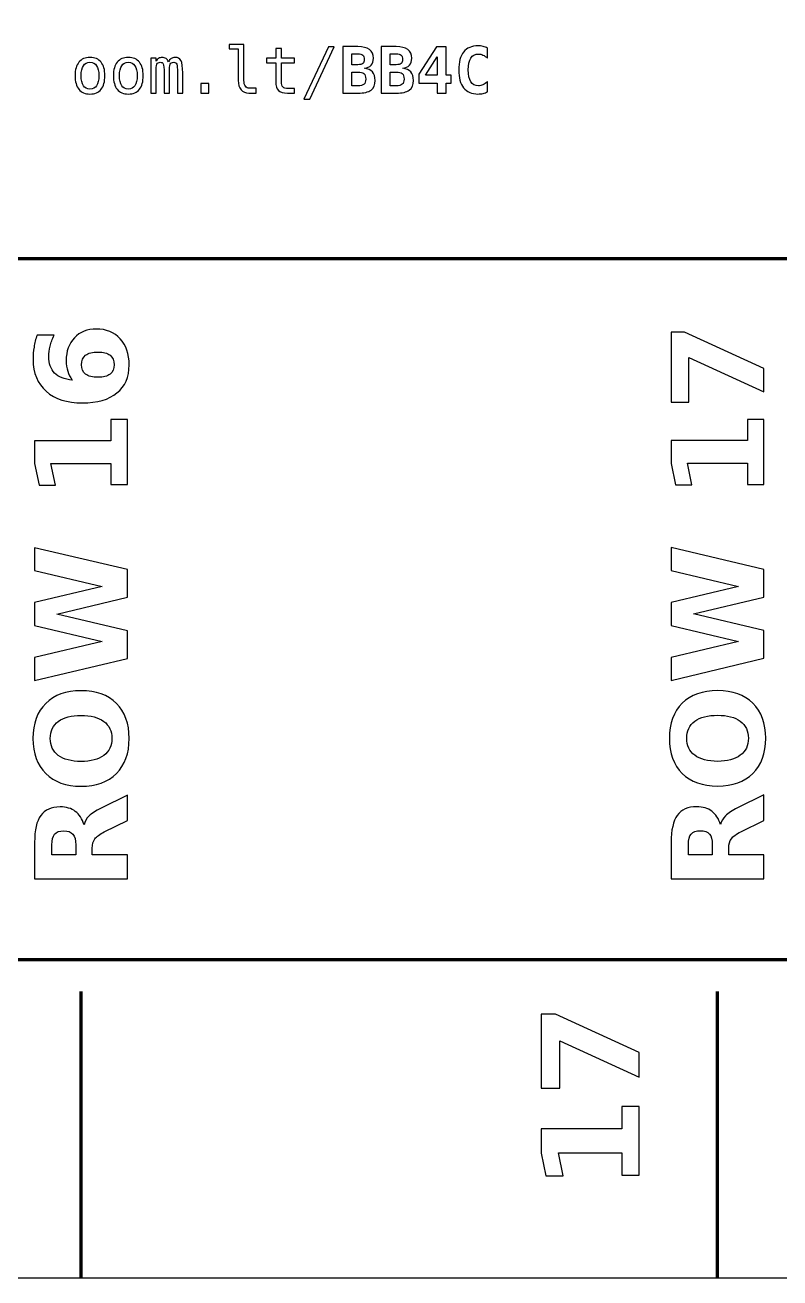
# Model space of a CAD drawing. Header units: centimetres. Extents: x -27.5 to 5.5, y -16.9 to -12.8.
# Drawn here: x -10.895 to -9.709, y -16.85 to -14.883 of the extents above; entities that cross this region are included whole.
import ezdxf

# ---------------------------------------------------------------- set-up
doc = ezdxf.new("R2010")
doc.units = ezdxf.units.CM
doc.header["$MEASUREMENT"] = 0
doc.layers.add('Layer 1', color=7, linetype='Continuous')

msp = doc.modelspace()

# ---------------------------------------------------------------- linework, layer by layer
at = {"layer": 'Layer 1', "color": 7}
msp.add_open_spline([(-27.5, -12.85), (-27.5, -12.85), (5.5, -12.85), (5.5, -12.85), (5.5, -12.85), (5.5, -12.85), (5.5, -16.85), (5.5, -16.85), (5.5, -16.85), (5.5, -16.85), (-27.5, -16.85), (-27.5, -16.85), (-27.5, -16.85), (-27.5, -16.85), (-27.5, -12.85), (-27.5, -12.85)], degree=3, knots=[0, 0, 0, 0, 0.25, 0.25, 0.25, 0.25, 0.5, 0.5, 0.5, 0.5, 0.75, 0.75, 0.75, 0.75, 1, 1, 1, 1], dxfattribs=at)
at = {"layer": 'Layer 1', "color": 250}
for points, knots in [([(-10.5509, -14.96975), (-10.5509, -14.97379), (-10.55017, -14.97682), (-10.54868, -14.97887), (-10.54868, -14.97887), (-10.5472, -14.98092), (-10.54502, -14.98195), (-10.54212, -14.98195), (-10.54212, -14.98195), (-10.54212, -14.98195), (-10.53162, -14.98195), (-10.53162, -14.98195), (-10.53162, -14.98195), (-10.53162, -14.98195), (-10.53162, -14.98957), (-10.53162, -14.98957), (-10.53162, -14.98957), (-10.53162, -14.98957), (-10.54298, -14.98957), (-10.54298, -14.98957), (-10.54298, -14.98957), (-10.54837, -14.98957), (-10.55252, -14.98784), (-10.55547, -14.98439), (-10.55547, -14.98439), (-10.55842, -14.98094), (-10.55988, -14.97605), (-10.55988, -14.96975), (-10.55988, -14.96975), (-10.55988, -14.96975), (-10.55988, -14.92009), (-10.55988, -14.92009), (-10.55988, -14.92009), (-10.55988, -14.92009), (-10.57428, -14.92009), (-10.57428, -14.92009), (-10.57428, -14.92009), (-10.57428, -14.92009), (-10.57428, -14.91305), (-10.57428, -14.91305), (-10.57428, -14.91305), (-10.57428, -14.91305), (-10.5509, -14.91305), (-10.5509, -14.91305), (-10.5509, -14.91305), (-10.5509, -14.91305), (-10.5509, -14.96975), (-10.5509, -14.96975)], [0, 0, 0, 0, 0.0833333, 0.0833333, 0.0833333, 0.0833333, 0.1666667, 0.1666667, 0.1666667, 0.1666667, 0.25, 0.25, 0.25, 0.25, 0.3333333, 0.3333333, 0.3333333, 0.3333333, 0.4166667, 0.4166667, 0.4166667, 0.4166667, 0.5, 0.5, 0.5, 0.5, 0.5833333, 0.5833333, 0.5833333, 0.5833333, 0.6666667, 0.6666667, 0.6666667, 0.6666667, 0.75, 0.75, 0.75, 0.75, 0.8333333, 0.8333333, 0.8333333, 0.8333333, 0.9166667, 0.9166667, 0.9166667, 0.9166667, 1, 1, 1, 1]), ([(-10.49192, -14.91935), (-10.49192, -14.91935), (-10.49192, -14.93489), (-10.49192, -14.93489), (-10.49192, -14.93489), (-10.49192, -14.93489), (-10.4715, -14.93489), (-10.4715, -14.93489), (-10.4715, -14.93489), (-10.4715, -14.93489), (-10.4715, -14.94187), (-10.4715, -14.94187), (-10.4715, -14.94187), (-10.4715, -14.94187), (-10.49192, -14.94187), (-10.49192, -14.94187), (-10.49192, -14.94187), (-10.49192, -14.94187), (-10.49192, -14.97155), (-10.49192, -14.97155), (-10.49192, -14.97155), (-10.49192, -14.97559), (-10.49115, -14.9784), (-10.48962, -14.97999), (-10.48962, -14.97999), (-10.48808, -14.98159), (-10.48542, -14.98239), (-10.48162, -14.98239), (-10.48162, -14.98239), (-10.48162, -14.98239), (-10.4715, -14.98239), (-10.4715, -14.98239), (-10.4715, -14.98239), (-10.4715, -14.98239), (-10.4715, -14.98957), (-10.4715, -14.98957), (-10.4715, -14.98957), (-10.4715, -14.98957), (-10.48248, -14.98957), (-10.48248, -14.98957), (-10.48248, -14.98957), (-10.48923, -14.98957), (-10.49398, -14.98822), (-10.49675, -14.98552), (-10.49675, -14.98552), (-10.49952, -14.98282), (-10.5009, -14.97815), (-10.5009, -14.97155), (-10.5009, -14.97155), (-10.5009, -14.97155), (-10.5009, -14.94187), (-10.5009, -14.94187), (-10.5009, -14.94187), (-10.5009, -14.94187), (-10.5155, -14.94187), (-10.5155, -14.94187), (-10.5155, -14.94187), (-10.5155, -14.94187), (-10.5155, -14.93489), (-10.5155, -14.93489), (-10.5155, -14.93489), (-10.5155, -14.93489), (-10.5009, -14.93489), (-10.5009, -14.93489), (-10.5009, -14.93489), (-10.5009, -14.93489), (-10.5009, -14.91935), (-10.5009, -14.91935), (-10.5009, -14.91935), (-10.5009, -14.91935), (-10.49192, -14.91935), (-10.49192, -14.91935)], [0, 0, 0, 0, 0.0555556, 0.0555556, 0.0555556, 0.0555556, 0.1111111, 0.1111111, 0.1111111, 0.1111111, 0.1666667, 0.1666667, 0.1666667, 0.1666667, 0.2222222, 0.2222222, 0.2222222, 0.2222222, 0.2777778, 0.2777778, 0.2777778, 0.2777778, 0.3333333, 0.3333333, 0.3333333, 0.3333333, 0.3888889, 0.3888889, 0.3888889, 0.3888889, 0.4444444, 0.4444444, 0.4444444, 0.4444444, 0.5, 0.5, 0.5, 0.5, 0.5555556, 0.5555556, 0.5555556, 0.5555556, 0.6111111, 0.6111111, 0.6111111, 0.6111111, 0.6666667, 0.6666667, 0.6666667, 0.6666667, 0.7222222, 0.7222222, 0.7222222, 0.7222222, 0.7777778, 0.7777778, 0.7777778, 0.7777778, 0.8333333, 0.8333333, 0.8333333, 0.8333333, 0.8888889, 0.8888889, 0.8888889, 0.8888889, 0.9444444, 0.9444444, 0.9444444, 0.9444444, 1, 1, 1, 1]), ([(-10.41828, -14.91667), (-10.41828, -14.91667), (-10.409, -14.91667), (-10.409, -14.91667), (-10.409, -14.91667), (-10.409, -14.91667), (-10.44738, -14.99885), (-10.44738, -14.99885), (-10.44738, -14.99885), (-10.44738, -14.99885), (-10.45672, -14.99885), (-10.45672, -14.99885), (-10.45672, -14.99885), (-10.45672, -14.99885), (-10.41828, -14.91667), (-10.41828, -14.91667)], [0, 0, 0, 0, 0.25, 0.25, 0.25, 0.25, 0.5, 0.5, 0.5, 0.5, 0.75, 0.75, 0.75, 0.75, 1, 1, 1, 1]), ([(-10.3954, -14.91657), (-10.3954, -14.91657), (-10.37192, -14.91657), (-10.37192, -14.91657), (-10.37192, -14.91657), (-10.3638, -14.91657), (-10.35772, -14.9181), (-10.35363, -14.92119), (-10.35363, -14.92119), (-10.34955, -14.92425), (-10.3475, -14.92885), (-10.3475, -14.93497), (-10.3475, -14.93497), (-10.3475, -14.93967), (-10.3487, -14.94332), (-10.35112, -14.94595), (-10.35112, -14.94595), (-10.35352, -14.9486), (-10.35705, -14.95012), (-10.3617, -14.95055), (-10.3617, -14.95055), (-10.35613, -14.9511), (-10.35195, -14.95297), (-10.34913, -14.95617), (-10.34913, -14.95617), (-10.34632, -14.95935), (-10.34492, -14.96382), (-10.34492, -14.96955), (-10.34492, -14.96955), (-10.34492, -14.97659), (-10.34703, -14.98167), (-10.35127, -14.98484), (-10.35127, -14.98484), (-10.3555, -14.98799), (-10.36238, -14.98957), (-10.37192, -14.98957), (-10.37192, -14.98957), (-10.37192, -14.98957), (-10.3954, -14.98957), (-10.3954, -14.98957), (-10.3954, -14.98957), (-10.3954, -14.98957), (-10.3954, -14.91657), (-10.3954, -14.91657)], [0, 0, 0, 0, 0.0909091, 0.0909091, 0.0909091, 0.0909091, 0.1818182, 0.1818182, 0.1818182, 0.1818182, 0.2727273, 0.2727273, 0.2727273, 0.2727273, 0.3636364, 0.3636364, 0.3636364, 0.3636364, 0.4545455, 0.4545455, 0.4545455, 0.4545455, 0.5454545, 0.5454545, 0.5454545, 0.5454545, 0.6363636, 0.6363636, 0.6363636, 0.6363636, 0.7272727, 0.7272727, 0.7272727, 0.7272727, 0.8181818, 0.8181818, 0.8181818, 0.8181818, 0.9090909, 0.9090909, 0.9090909, 0.9090909, 1, 1, 1, 1]), ([(-10.38148, -14.92804), (-10.38148, -14.92804), (-10.38148, -14.94499), (-10.38148, -14.94499), (-10.38148, -14.94499), (-10.38148, -14.94499), (-10.37192, -14.94499), (-10.37192, -14.94499), (-10.37192, -14.94499), (-10.36827, -14.94499), (-10.36567, -14.94434), (-10.36412, -14.94304), (-10.36412, -14.94304), (-10.36257, -14.94174), (-10.3618, -14.93959), (-10.3618, -14.93659), (-10.3618, -14.93659), (-10.3618, -14.93359), (-10.36258, -14.93142), (-10.36417, -14.93007), (-10.36417, -14.93007), (-10.36575, -14.92872), (-10.36833, -14.92804), (-10.37192, -14.92804), (-10.37192, -14.92804), (-10.37192, -14.92804), (-10.38148, -14.92804), (-10.38148, -14.92804)], [0, 0, 0, 0, 0.1428571, 0.1428571, 0.1428571, 0.1428571, 0.2857143, 0.2857143, 0.2857143, 0.2857143, 0.4285714, 0.4285714, 0.4285714, 0.4285714, 0.5714286, 0.5714286, 0.5714286, 0.5714286, 0.7142857, 0.7142857, 0.7142857, 0.7142857, 0.8571429, 0.8571429, 0.8571429, 0.8571429, 1, 1, 1, 1]), ([(-10.3352, -14.91657), (-10.3352, -14.91657), (-10.31172, -14.91657), (-10.31172, -14.91657), (-10.31172, -14.91657), (-10.3036, -14.91657), (-10.29752, -14.9181), (-10.29343, -14.92119), (-10.29343, -14.92119), (-10.28935, -14.92425), (-10.2873, -14.92885), (-10.2873, -14.93497), (-10.2873, -14.93497), (-10.2873, -14.93967), (-10.2885, -14.94332), (-10.29092, -14.94595), (-10.29092, -14.94595), (-10.29332, -14.9486), (-10.29685, -14.95012), (-10.3015, -14.95055), (-10.3015, -14.95055), (-10.29593, -14.9511), (-10.29175, -14.95297), (-10.28893, -14.95617), (-10.28893, -14.95617), (-10.28612, -14.95935), (-10.28472, -14.96382), (-10.28472, -14.96955), (-10.28472, -14.96955), (-10.28472, -14.97659), (-10.28683, -14.98167), (-10.29107, -14.98484), (-10.29107, -14.98484), (-10.2953, -14.98799), (-10.30218, -14.98957), (-10.31172, -14.98957), (-10.31172, -14.98957), (-10.31172, -14.98957), (-10.3352, -14.98957), (-10.3352, -14.98957), (-10.3352, -14.98957), (-10.3352, -14.98957), (-10.3352, -14.91657), (-10.3352, -14.91657)], [0, 0, 0, 0, 0.0909091, 0.0909091, 0.0909091, 0.0909091, 0.1818182, 0.1818182, 0.1818182, 0.1818182, 0.2727273, 0.2727273, 0.2727273, 0.2727273, 0.3636364, 0.3636364, 0.3636364, 0.3636364, 0.4545455, 0.4545455, 0.4545455, 0.4545455, 0.5454545, 0.5454545, 0.5454545, 0.5454545, 0.6363636, 0.6363636, 0.6363636, 0.6363636, 0.7272727, 0.7272727, 0.7272727, 0.7272727, 0.8181818, 0.8181818, 0.8181818, 0.8181818, 0.9090909, 0.9090909, 0.9090909, 0.9090909, 1, 1, 1, 1]), ([(-10.32128, -14.92804), (-10.32128, -14.92804), (-10.32128, -14.94499), (-10.32128, -14.94499), (-10.32128, -14.94499), (-10.32128, -14.94499), (-10.31172, -14.94499), (-10.31172, -14.94499), (-10.31172, -14.94499), (-10.30807, -14.94499), (-10.30547, -14.94434), (-10.30392, -14.94304), (-10.30392, -14.94304), (-10.30237, -14.94174), (-10.3016, -14.93959), (-10.3016, -14.93659), (-10.3016, -14.93659), (-10.3016, -14.93359), (-10.30238, -14.93142), (-10.30397, -14.93007), (-10.30397, -14.93007), (-10.30555, -14.92872), (-10.30813, -14.92804), (-10.31172, -14.92804), (-10.31172, -14.92804), (-10.31172, -14.92804), (-10.32128, -14.92804), (-10.32128, -14.92804)], [0, 0, 0, 0, 0.1428571, 0.1428571, 0.1428571, 0.1428571, 0.2857143, 0.2857143, 0.2857143, 0.2857143, 0.4285714, 0.4285714, 0.4285714, 0.4285714, 0.5714286, 0.5714286, 0.5714286, 0.5714286, 0.7142857, 0.7142857, 0.7142857, 0.7142857, 0.8571429, 0.8571429, 0.8571429, 0.8571429, 1, 1, 1, 1]), ([(-10.24847, -14.91667), (-10.24847, -14.91667), (-10.23338, -14.91667), (-10.23338, -14.91667), (-10.23338, -14.91667), (-10.23338, -14.91667), (-10.23338, -14.96149), (-10.23338, -14.96149), (-10.23338, -14.96149), (-10.23338, -14.96149), (-10.22538, -14.96149), (-10.22538, -14.96149), (-10.22538, -14.96149), (-10.22538, -14.96149), (-10.22538, -14.97384), (-10.22538, -14.97384), (-10.22538, -14.97384), (-10.22538, -14.97384), (-10.23338, -14.97384), (-10.23338, -14.97384), (-10.23338, -14.97384), (-10.23338, -14.97384), (-10.23338, -14.98957), (-10.23338, -14.98957), (-10.23338, -14.98957), (-10.23338, -14.98957), (-10.2472, -14.98957), (-10.2472, -14.98957), (-10.2472, -14.98957), (-10.2472, -14.98957), (-10.2472, -14.97384), (-10.2472, -14.97384), (-10.2472, -14.97384), (-10.2472, -14.97384), (-10.27612, -14.97384), (-10.27612, -14.97384), (-10.27612, -14.97384), (-10.27612, -14.97384), (-10.27612, -14.95987), (-10.27612, -14.95987), (-10.27612, -14.95987), (-10.27612, -14.95987), (-10.24847, -14.91667), (-10.24847, -14.91667)], [0, 0, 0, 0, 0.0909091, 0.0909091, 0.0909091, 0.0909091, 0.1818182, 0.1818182, 0.1818182, 0.1818182, 0.2727273, 0.2727273, 0.2727273, 0.2727273, 0.3636364, 0.3636364, 0.3636364, 0.3636364, 0.4545455, 0.4545455, 0.4545455, 0.4545455, 0.5454545, 0.5454545, 0.5454545, 0.5454545, 0.6363636, 0.6363636, 0.6363636, 0.6363636, 0.7272727, 0.7272727, 0.7272727, 0.7272727, 0.8181818, 0.8181818, 0.8181818, 0.8181818, 0.9090909, 0.9090909, 0.9090909, 0.9090909, 1, 1, 1, 1]), ([(-10.16812, -14.98747), (-10.1704, -14.98864), (-10.17278, -14.98952), (-10.1753, -14.9901), (-10.1753, -14.9901), (-10.1778, -14.99069), (-10.18043, -14.99099), (-10.1832, -14.99099), (-10.1832, -14.99099), (-10.19303, -14.99099), (-10.20055, -14.98775), (-10.20572, -14.98127), (-10.20572, -14.98127), (-10.2109, -14.97479), (-10.21348, -14.96544), (-10.21348, -14.95319), (-10.21348, -14.95319), (-10.21348, -14.94092), (-10.2109, -14.93155), (-10.20572, -14.92507), (-10.20572, -14.92507), (-10.20055, -14.91859), (-10.19303, -14.91535), (-10.1832, -14.91535), (-10.1832, -14.91535), (-10.18043, -14.91535), (-10.17778, -14.91565), (-10.17525, -14.91624), (-10.17525, -14.91624), (-10.1727, -14.91682), (-10.17033, -14.9177), (-10.16812, -14.91887), (-10.16812, -14.91887), (-10.16812, -14.91887), (-10.16812, -14.93489), (-10.16812, -14.93489), (-10.16812, -14.93489), (-10.17058, -14.9326), (-10.173, -14.93094), (-10.17532, -14.92987), (-10.17532, -14.92987), (-10.17765, -14.92882), (-10.18005, -14.92829), (-10.18253, -14.92829), (-10.18253, -14.92829), (-10.1878, -14.92829), (-10.19178, -14.93039), (-10.19447, -14.93457), (-10.19447, -14.93457), (-10.19715, -14.93875), (-10.1985, -14.94495), (-10.1985, -14.95319), (-10.1985, -14.95319), (-10.1985, -14.9614), (-10.19715, -14.96759), (-10.19447, -14.97177), (-10.19447, -14.97177), (-10.19178, -14.97595), (-10.1878, -14.97805), (-10.18253, -14.97805), (-10.18253, -14.97805), (-10.18005, -14.97805), (-10.17765, -14.97752), (-10.17532, -14.97647), (-10.17532, -14.97647), (-10.173, -14.9754), (-10.17058, -14.97374), (-10.16812, -14.97145), (-10.16812, -14.97145), (-10.16812, -14.97145), (-10.16812, -14.98747), (-10.16812, -14.98747)], [0, 0, 0, 0, 0.0555556, 0.0555556, 0.0555556, 0.0555556, 0.1111111, 0.1111111, 0.1111111, 0.1111111, 0.1666667, 0.1666667, 0.1666667, 0.1666667, 0.2222222, 0.2222222, 0.2222222, 0.2222222, 0.2777778, 0.2777778, 0.2777778, 0.2777778, 0.3333333, 0.3333333, 0.3333333, 0.3333333, 0.3888889, 0.3888889, 0.3888889, 0.3888889, 0.4444444, 0.4444444, 0.4444444, 0.4444444, 0.5, 0.5, 0.5, 0.5, 0.5555556, 0.5555556, 0.5555556, 0.5555556, 0.6111111, 0.6111111, 0.6111111, 0.6111111, 0.6666667, 0.6666667, 0.6666667, 0.6666667, 0.7222222, 0.7222222, 0.7222222, 0.7222222, 0.7777778, 0.7777778, 0.7777778, 0.7777778, 0.8333333, 0.8333333, 0.8333333, 0.8333333, 0.8888889, 0.8888889, 0.8888889, 0.8888889, 0.9444444, 0.9444444, 0.9444444, 0.9444444, 1, 1, 1, 1]), ([(-10.79282, -14.93357), (-10.78523, -14.93357), (-10.77943, -14.93602), (-10.77542, -14.94094), (-10.77542, -14.94094), (-10.7714, -14.94585), (-10.76938, -14.95297), (-10.76938, -14.96227), (-10.76938, -14.96227), (-10.76938, -14.97162), (-10.77138, -14.97874), (-10.77538, -14.98364), (-10.77538, -14.98364), (-10.7794, -14.98854), (-10.7852, -14.99099), (-10.79282, -14.99099), (-10.79282, -14.99099), (-10.80042, -14.99099), (-10.8062, -14.98854), (-10.81022, -14.98364), (-10.81022, -14.98364), (-10.81422, -14.97874), (-10.81622, -14.97162), (-10.81622, -14.96227), (-10.81622, -14.96227), (-10.81622, -14.95297), (-10.81422, -14.94585), (-10.81022, -14.94094), (-10.81022, -14.94094), (-10.8062, -14.93602), (-10.80042, -14.93357), (-10.79282, -14.93357)], [0, 0, 0, 0, 0.125, 0.125, 0.125, 0.125, 0.25, 0.25, 0.25, 0.25, 0.375, 0.375, 0.375, 0.375, 0.5, 0.5, 0.5, 0.5, 0.625, 0.625, 0.625, 0.625, 0.75, 0.75, 0.75, 0.75, 0.875, 0.875, 0.875, 0.875, 1, 1, 1, 1]), ([(-10.79282, -14.94119), (-10.79738, -14.94119), (-10.80083, -14.94295), (-10.80318, -14.9465), (-10.80318, -14.9465), (-10.80553, -14.95005), (-10.8067, -14.95532), (-10.8067, -14.96227), (-10.8067, -14.96227), (-10.8067, -14.9692), (-10.80553, -14.97445), (-10.80318, -14.97802), (-10.80318, -14.97802), (-10.80083, -14.98159), (-10.79738, -14.98337), (-10.79282, -14.98337), (-10.79282, -14.98337), (-10.78823, -14.98337), (-10.78477, -14.98159), (-10.78242, -14.97802), (-10.78242, -14.97802), (-10.78007, -14.97445), (-10.7789, -14.9692), (-10.7789, -14.96227), (-10.7789, -14.96227), (-10.7789, -14.95532), (-10.78007, -14.95005), (-10.78242, -14.9465), (-10.78242, -14.9465), (-10.78477, -14.94295), (-10.78823, -14.94119), (-10.79282, -14.94119)], [0, 0, 0, 0, 0.125, 0.125, 0.125, 0.125, 0.25, 0.25, 0.25, 0.25, 0.375, 0.375, 0.375, 0.375, 0.5, 0.5, 0.5, 0.5, 0.625, 0.625, 0.625, 0.625, 0.75, 0.75, 0.75, 0.75, 0.875, 0.875, 0.875, 0.875, 1, 1, 1, 1]), ([(-10.73262, -14.93357), (-10.72503, -14.93357), (-10.71923, -14.93602), (-10.71522, -14.94094), (-10.71522, -14.94094), (-10.7112, -14.94585), (-10.70918, -14.95297), (-10.70918, -14.96227), (-10.70918, -14.96227), (-10.70918, -14.97162), (-10.71118, -14.97874), (-10.71518, -14.98364), (-10.71518, -14.98364), (-10.7192, -14.98854), (-10.725, -14.99099), (-10.73262, -14.99099), (-10.73262, -14.99099), (-10.74022, -14.99099), (-10.746, -14.98854), (-10.75002, -14.98364), (-10.75002, -14.98364), (-10.75402, -14.97874), (-10.75602, -14.97162), (-10.75602, -14.96227), (-10.75602, -14.96227), (-10.75602, -14.95297), (-10.75402, -14.94585), (-10.75002, -14.94094), (-10.75002, -14.94094), (-10.746, -14.93602), (-10.74022, -14.93357), (-10.73262, -14.93357)], [0, 0, 0, 0, 0.125, 0.125, 0.125, 0.125, 0.25, 0.25, 0.25, 0.25, 0.375, 0.375, 0.375, 0.375, 0.5, 0.5, 0.5, 0.5, 0.625, 0.625, 0.625, 0.625, 0.75, 0.75, 0.75, 0.75, 0.875, 0.875, 0.875, 0.875, 1, 1, 1, 1]), ([(-10.73262, -14.94119), (-10.73718, -14.94119), (-10.74063, -14.94295), (-10.74298, -14.9465), (-10.74298, -14.9465), (-10.74533, -14.95005), (-10.7465, -14.95532), (-10.7465, -14.96227), (-10.7465, -14.96227), (-10.7465, -14.9692), (-10.74533, -14.97445), (-10.74298, -14.97802), (-10.74298, -14.97802), (-10.74063, -14.98159), (-10.73718, -14.98337), (-10.73262, -14.98337), (-10.73262, -14.98337), (-10.72803, -14.98337), (-10.72457, -14.98159), (-10.72222, -14.97802), (-10.72222, -14.97802), (-10.71987, -14.97445), (-10.7187, -14.9692), (-10.7187, -14.96227), (-10.7187, -14.96227), (-10.7187, -14.95532), (-10.71987, -14.95005), (-10.72222, -14.9465), (-10.72222, -14.9465), (-10.72457, -14.94295), (-10.72803, -14.94119), (-10.73262, -14.94119)], [0, 0, 0, 0, 0.125, 0.125, 0.125, 0.125, 0.25, 0.25, 0.25, 0.25, 0.375, 0.375, 0.375, 0.375, 0.5, 0.5, 0.5, 0.5, 0.625, 0.625, 0.625, 0.625, 0.75, 0.75, 0.75, 0.75, 0.875, 0.875, 0.875, 0.875, 1, 1, 1, 1]), ([(-10.6695, -14.94045), (-10.6684, -14.9381), (-10.66698, -14.93637), (-10.66527, -14.93525), (-10.66527, -14.93525), (-10.66357, -14.93414), (-10.6615, -14.93357), (-10.6591, -14.93357), (-10.6591, -14.93357), (-10.6547, -14.93357), (-10.6516, -14.93527), (-10.6498, -14.93867), (-10.6498, -14.93867), (-10.64798, -14.94207), (-10.64708, -14.94847), (-10.64708, -14.95789), (-10.64708, -14.95789), (-10.64708, -14.95789), (-10.64708, -14.98957), (-10.64708, -14.98957), (-10.64708, -14.98957), (-10.64708, -14.98957), (-10.65528, -14.98957), (-10.65528, -14.98957), (-10.65528, -14.98957), (-10.65528, -14.98957), (-10.65528, -14.95827), (-10.65528, -14.95827), (-10.65528, -14.95827), (-10.65528, -14.95055), (-10.65572, -14.94577), (-10.65658, -14.94389), (-10.65658, -14.94389), (-10.65743, -14.94202), (-10.65902, -14.94109), (-10.6613, -14.94109), (-10.6613, -14.94109), (-10.6639, -14.94109), (-10.66568, -14.94209), (-10.66665, -14.94409), (-10.66665, -14.94409), (-10.6676, -14.94609), (-10.66808, -14.95082), (-10.66808, -14.95827), (-10.66808, -14.95827), (-10.66808, -14.95827), (-10.66808, -14.98957), (-10.66808, -14.98957), (-10.66808, -14.98957), (-10.66808, -14.98957), (-10.67628, -14.98957), (-10.67628, -14.98957), (-10.67628, -14.98957), (-10.67628, -14.98957), (-10.67628, -14.95827), (-10.67628, -14.95827), (-10.67628, -14.95827), (-10.67628, -14.95045), (-10.67675, -14.94564), (-10.67768, -14.94382), (-10.67768, -14.94382), (-10.6786, -14.942), (-10.68027, -14.94109), (-10.68268, -14.94109), (-10.68268, -14.94109), (-10.68507, -14.94109), (-10.68672, -14.94209), (-10.68763, -14.94409), (-10.68763, -14.94409), (-10.68857, -14.94609), (-10.68903, -14.95082), (-10.68903, -14.95827), (-10.68903, -14.95827), (-10.68903, -14.95827), (-10.68903, -14.98957), (-10.68903, -14.98957), (-10.68903, -14.98957), (-10.68903, -14.98957), (-10.69718, -14.98957), (-10.69718, -14.98957), (-10.69718, -14.98957), (-10.69718, -14.98957), (-10.69718, -14.93489), (-10.69718, -14.93489), (-10.69718, -14.93489), (-10.69718, -14.93489), (-10.68903, -14.93489), (-10.68903, -14.93489), (-10.68903, -14.93489), (-10.68903, -14.93489), (-10.68903, -14.93957), (-10.68903, -14.93957), (-10.68903, -14.93957), (-10.68797, -14.93762), (-10.68662, -14.93614), (-10.685, -14.9351), (-10.685, -14.9351), (-10.6834, -14.93409), (-10.68157, -14.93357), (-10.67952, -14.93357), (-10.67952, -14.93357), (-10.67703, -14.93357), (-10.67498, -14.93414), (-10.67333, -14.93527), (-10.67333, -14.93527), (-10.67168, -14.93642), (-10.67042, -14.93814), (-10.6695, -14.94045)], [0, 0, 0, 0, 0.037037, 0.037037, 0.037037, 0.037037, 0.0740741, 0.0740741, 0.0740741, 0.0740741, 0.1111111, 0.1111111, 0.1111111, 0.1111111, 0.1481481, 0.1481481, 0.1481481, 0.1481481, 0.1851852, 0.1851852, 0.1851852, 0.1851852, 0.2222222, 0.2222222, 0.2222222, 0.2222222, 0.2592593, 0.2592593, 0.2592593, 0.2592593, 0.2962963, 0.2962963, 0.2962963, 0.2962963, 0.3333333, 0.3333333, 0.3333333, 0.3333333, 0.3703704, 0.3703704, 0.3703704, 0.3703704, 0.4074074, 0.4074074, 0.4074074, 0.4074074, 0.4444444, 0.4444444, 0.4444444, 0.4444444, 0.4814815, 0.4814815, 0.4814815, 0.4814815, 0.5185185, 0.5185185, 0.5185185, 0.5185185, 0.5555556, 0.5555556, 0.5555556, 0.5555556, 0.5925926, 0.5925926, 0.5925926, 0.5925926, 0.6296296, 0.6296296, 0.6296296, 0.6296296, 0.6666667, 0.6666667, 0.6666667, 0.6666667, 0.7037037, 0.7037037, 0.7037037, 0.7037037, 0.7407407, 0.7407407, 0.7407407, 0.7407407, 0.7777778, 0.7777778, 0.7777778, 0.7777778, 0.8148148, 0.8148148, 0.8148148, 0.8148148, 0.8518519, 0.8518519, 0.8518519, 0.8518519, 0.8888889, 0.8888889, 0.8888889, 0.8888889, 0.9259259, 0.9259259, 0.9259259, 0.9259259, 0.962963, 0.962963, 0.962963, 0.962963, 1, 1, 1, 1]), ([(-10.2472, -14.93269), (-10.2472, -14.93269), (-10.26562, -14.96149), (-10.26562, -14.96149), (-10.26562, -14.96149), (-10.26562, -14.96149), (-10.2472, -14.96149), (-10.2472, -14.96149), (-10.2472, -14.96149), (-10.2472, -14.96149), (-10.2472, -14.93269), (-10.2472, -14.93269)], [0, 0, 0, 0, 0.3333333, 0.3333333, 0.3333333, 0.3333333, 0.6666667, 0.6666667, 0.6666667, 0.6666667, 1, 1, 1, 1]), ([(-10.38148, -14.95645), (-10.38148, -14.95645), (-10.38148, -14.97805), (-10.38148, -14.97805), (-10.38148, -14.97805), (-10.38148, -14.97805), (-10.37192, -14.97805), (-10.37192, -14.97805), (-10.37192, -14.97805), (-10.36732, -14.97805), (-10.36412, -14.97727), (-10.36227, -14.9757), (-10.36227, -14.9757), (-10.36043, -14.97414), (-10.35952, -14.97142), (-10.35952, -14.96755), (-10.35952, -14.96755), (-10.35952, -14.9636), (-10.36048, -14.96077), (-10.3624, -14.95904), (-10.3624, -14.95904), (-10.36432, -14.95732), (-10.36748, -14.95645), (-10.37192, -14.95645), (-10.37192, -14.95645), (-10.37192, -14.95645), (-10.38148, -14.95645), (-10.38148, -14.95645)], [0, 0, 0, 0, 0.1428571, 0.1428571, 0.1428571, 0.1428571, 0.2857143, 0.2857143, 0.2857143, 0.2857143, 0.4285714, 0.4285714, 0.4285714, 0.4285714, 0.5714286, 0.5714286, 0.5714286, 0.5714286, 0.7142857, 0.7142857, 0.7142857, 0.7142857, 0.8571429, 0.8571429, 0.8571429, 0.8571429, 1, 1, 1, 1]), ([(-10.32128, -14.95645), (-10.32128, -14.95645), (-10.32128, -14.97805), (-10.32128, -14.97805), (-10.32128, -14.97805), (-10.32128, -14.97805), (-10.31172, -14.97805), (-10.31172, -14.97805), (-10.31172, -14.97805), (-10.30712, -14.97805), (-10.30392, -14.97727), (-10.30207, -14.9757), (-10.30207, -14.9757), (-10.30023, -14.97414), (-10.29932, -14.97142), (-10.29932, -14.96755), (-10.29932, -14.96755), (-10.29932, -14.9636), (-10.30028, -14.96077), (-10.3022, -14.95904), (-10.3022, -14.95904), (-10.30412, -14.95732), (-10.30728, -14.95645), (-10.31172, -14.95645), (-10.31172, -14.95645), (-10.31172, -14.95645), (-10.32128, -14.95645), (-10.32128, -14.95645)], [0, 0, 0, 0, 0.1428571, 0.1428571, 0.1428571, 0.1428571, 0.2857143, 0.2857143, 0.2857143, 0.2857143, 0.4285714, 0.4285714, 0.4285714, 0.4285714, 0.5714286, 0.5714286, 0.5714286, 0.5714286, 0.7142857, 0.7142857, 0.7142857, 0.7142857, 0.8571429, 0.8571429, 0.8571429, 0.8571429, 1, 1, 1, 1]), ([(-10.61842, -14.97467), (-10.61842, -14.97467), (-10.60612, -14.97467), (-10.60612, -14.97467), (-10.60612, -14.97467), (-10.60612, -14.97467), (-10.60612, -14.98957), (-10.60612, -14.98957), (-10.60612, -14.98957), (-10.60612, -14.98957), (-10.61842, -14.98957), (-10.61842, -14.98957), (-10.61842, -14.98957), (-10.61842, -14.98957), (-10.61842, -14.97467), (-10.61842, -14.97467)], [0, 0, 0, 0, 0.25, 0.25, 0.25, 0.25, 0.5, 0.5, 0.5, 0.5, 0.75, 0.75, 0.75, 0.75, 1, 1, 1, 1]), ([(-10.87604, -15.36959), (-10.87604, -15.36959), (-10.84907, -15.36959), (-10.84907, -15.36959), (-10.84907, -15.36959), (-10.85201, -15.37579), (-10.85417, -15.38159), (-10.85557, -15.38705), (-10.85557, -15.38705), (-10.85697, -15.39252), (-10.85767, -15.39789), (-10.85767, -15.40309), (-10.85767, -15.40309), (-10.85767, -15.41429), (-10.85457, -15.42299), (-10.84834, -15.42925), (-10.84834, -15.42925), (-10.84214, -15.43549), (-10.83291, -15.43915), (-10.82067, -15.44019), (-10.82067, -15.44019), (-10.82384, -15.43589), (-10.82624, -15.43122), (-10.82784, -15.42622), (-10.82784, -15.42622), (-10.82944, -15.42122), (-10.83024, -15.41575), (-10.83024, -15.40982), (-10.83024, -15.40982), (-10.83024, -15.39492), (-10.82587, -15.38289), (-10.81714, -15.37375), (-10.81714, -15.37375), (-10.80844, -15.36459), (-10.79701, -15.36002), (-10.78287, -15.36002), (-10.78287, -15.36002), (-10.76724, -15.36002), (-10.75474, -15.36512), (-10.74531, -15.37535), (-10.74531, -15.37535), (-10.73591, -15.38555), (-10.73121, -15.39929), (-10.73121, -15.41645), (-10.73121, -15.41645), (-10.73121, -15.43539), (-10.73761, -15.45005), (-10.75041, -15.46045), (-10.75041, -15.46045), (-10.76317, -15.47082), (-10.78134, -15.47602), (-10.80484, -15.47602), (-10.80484, -15.47602), (-10.82891, -15.47602), (-10.84784, -15.46995), (-10.86161, -15.45782), (-10.86161, -15.45782), (-10.87537, -15.44565), (-10.88227, -15.42902), (-10.88227, -15.40785), (-10.88227, -15.40785), (-10.88227, -15.40115), (-10.88174, -15.39465), (-10.88071, -15.38832), (-10.88071, -15.38832), (-10.87967, -15.38202), (-10.87811, -15.37579), (-10.87604, -15.36959)], [0, 0, 0, 0, 0.0588235, 0.0588235, 0.0588235, 0.0588235, 0.1176471, 0.1176471, 0.1176471, 0.1176471, 0.1764706, 0.1764706, 0.1764706, 0.1764706, 0.2352941, 0.2352941, 0.2352941, 0.2352941, 0.2941176, 0.2941176, 0.2941176, 0.2941176, 0.3529412, 0.3529412, 0.3529412, 0.3529412, 0.4117647, 0.4117647, 0.4117647, 0.4117647, 0.4705882, 0.4705882, 0.4705882, 0.4705882, 0.5294118, 0.5294118, 0.5294118, 0.5294118, 0.5882353, 0.5882353, 0.5882353, 0.5882353, 0.6470588, 0.6470588, 0.6470588, 0.6470588, 0.7058824, 0.7058824, 0.7058824, 0.7058824, 0.7647059, 0.7647059, 0.7647059, 0.7647059, 0.8235294, 0.8235294, 0.8235294, 0.8235294, 0.8823529, 0.8823529, 0.8823529, 0.8823529, 0.9411765, 0.9411765, 0.9411765, 0.9411765, 1, 1, 1, 1]), ([(-9.87974, -15.47487), (-9.87974, -15.47487), (-9.87974, -15.36501), (-9.87974, -15.36501), (-9.87974, -15.36501), (-9.87974, -15.36501), (-9.85854, -15.36501), (-9.85854, -15.36501), (-9.85854, -15.36501), (-9.85854, -15.36501), (-9.73394, -15.42184), (-9.73394, -15.42184), (-9.73394, -15.42184), (-9.73394, -15.42184), (-9.73394, -15.45847), (-9.73394, -15.45847), (-9.73394, -15.45847), (-9.73394, -15.45847), (-9.85211, -15.40464), (-9.85211, -15.40464), (-9.85211, -15.40464), (-9.85211, -15.40464), (-9.85211, -15.47487), (-9.85211, -15.47487), (-9.85211, -15.47487), (-9.85211, -15.47487), (-9.87974, -15.47487), (-9.87974, -15.47487)], [0, 0, 0, 0, 0.1428571, 0.1428571, 0.1428571, 0.1428571, 0.2857143, 0.2857143, 0.2857143, 0.2857143, 0.4285714, 0.4285714, 0.4285714, 0.4285714, 0.5714286, 0.5714286, 0.5714286, 0.5714286, 0.7142857, 0.7142857, 0.7142857, 0.7142857, 0.8571429, 0.8571429, 0.8571429, 0.8571429, 1, 1, 1, 1]), ([(-10.80601, -15.41605), (-10.80601, -15.42265), (-10.80387, -15.42759), (-10.79961, -15.43085), (-10.79961, -15.43085), (-10.79534, -15.43415), (-10.78894, -15.43579), (-10.78041, -15.43579), (-10.78041, -15.43579), (-10.77191, -15.43579), (-10.76551, -15.43415), (-10.76124, -15.43085), (-10.76124, -15.43085), (-10.75697, -15.42759), (-10.75484, -15.42265), (-10.75484, -15.41605), (-10.75484, -15.41605), (-10.75484, -15.40942), (-10.75697, -15.40445), (-10.76124, -15.40119), (-10.76124, -15.40119), (-10.76551, -15.39789), (-10.77191, -15.39625), (-10.78041, -15.39625), (-10.78041, -15.39625), (-10.78894, -15.39625), (-10.79534, -15.39789), (-10.79961, -15.40119), (-10.79961, -15.40119), (-10.80387, -15.40445), (-10.80601, -15.40942), (-10.80601, -15.41605)], [0, 0, 0, 0, 0.125, 0.125, 0.125, 0.125, 0.25, 0.25, 0.25, 0.25, 0.375, 0.375, 0.375, 0.375, 0.5, 0.5, 0.5, 0.5, 0.625, 0.625, 0.625, 0.625, 0.75, 0.75, 0.75, 0.75, 0.875, 0.875, 0.875, 0.875, 1, 1, 1, 1]), ([(-9.75991, -15.60398), (-9.75991, -15.60398), (-9.75991, -15.57078), (-9.75991, -15.57078), (-9.75991, -15.57078), (-9.75991, -15.57078), (-9.85414, -15.57078), (-9.85414, -15.57078), (-9.85414, -15.57078), (-9.85414, -15.57078), (-9.84711, -15.60484), (-9.84711, -15.60484), (-9.84711, -15.60484), (-9.84711, -15.60484), (-9.87271, -15.60484), (-9.87271, -15.60484), (-9.87271, -15.60484), (-9.87271, -15.60484), (-9.87974, -15.57098), (-9.87974, -15.57098), (-9.87974, -15.57098), (-9.87974, -15.57098), (-9.87974, -15.53524), (-9.87974, -15.53524), (-9.87974, -15.53524), (-9.87974, -15.53524), (-9.75991, -15.53524), (-9.75991, -15.53524), (-9.75991, -15.53524), (-9.75991, -15.53524), (-9.75991, -15.50204), (-9.75991, -15.50204), (-9.75991, -15.50204), (-9.75991, -15.50204), (-9.73394, -15.50204), (-9.73394, -15.50204), (-9.73394, -15.50204), (-9.73394, -15.50204), (-9.73394, -15.60398), (-9.73394, -15.60398), (-9.73394, -15.60398), (-9.73394, -15.60398), (-9.75991, -15.60398), (-9.75991, -15.60398)], [0, 0, 0, 0, 0.0909091, 0.0909091, 0.0909091, 0.0909091, 0.1818182, 0.1818182, 0.1818182, 0.1818182, 0.2727273, 0.2727273, 0.2727273, 0.2727273, 0.3636364, 0.3636364, 0.3636364, 0.3636364, 0.4545455, 0.4545455, 0.4545455, 0.4545455, 0.5454545, 0.5454545, 0.5454545, 0.5454545, 0.6363636, 0.6363636, 0.6363636, 0.6363636, 0.7272727, 0.7272727, 0.7272727, 0.7272727, 0.8181818, 0.8181818, 0.8181818, 0.8181818, 0.9090909, 0.9090909, 0.9090909, 0.9090909, 1, 1, 1, 1]), ([(-10.76001, -15.60416), (-10.76001, -15.60416), (-10.76001, -15.57096), (-10.76001, -15.57096), (-10.76001, -15.57096), (-10.76001, -15.57096), (-10.85424, -15.57096), (-10.85424, -15.57096), (-10.85424, -15.57096), (-10.85424, -15.57096), (-10.84721, -15.60502), (-10.84721, -15.60502), (-10.84721, -15.60502), (-10.84721, -15.60502), (-10.87281, -15.60502), (-10.87281, -15.60502), (-10.87281, -15.60502), (-10.87281, -15.60502), (-10.87984, -15.57116), (-10.87984, -15.57116), (-10.87984, -15.57116), (-10.87984, -15.57116), (-10.87984, -15.53542), (-10.87984, -15.53542), (-10.87984, -15.53542), (-10.87984, -15.53542), (-10.76001, -15.53542), (-10.76001, -15.53542), (-10.76001, -15.53542), (-10.76001, -15.53542), (-10.76001, -15.50222), (-10.76001, -15.50222), (-10.76001, -15.50222), (-10.76001, -15.50222), (-10.73404, -15.50222), (-10.73404, -15.50222), (-10.73404, -15.50222), (-10.73404, -15.50222), (-10.73404, -15.60416), (-10.73404, -15.60416), (-10.73404, -15.60416), (-10.73404, -15.60416), (-10.76001, -15.60416), (-10.76001, -15.60416)], [0, 0, 0, 0, 0.0909091, 0.0909091, 0.0909091, 0.0909091, 0.1818182, 0.1818182, 0.1818182, 0.1818182, 0.2727273, 0.2727273, 0.2727273, 0.2727273, 0.3636364, 0.3636364, 0.3636364, 0.3636364, 0.4545455, 0.4545455, 0.4545455, 0.4545455, 0.5454545, 0.5454545, 0.5454545, 0.5454545, 0.6363636, 0.6363636, 0.6363636, 0.6363636, 0.7272727, 0.7272727, 0.7272727, 0.7272727, 0.8181818, 0.8181818, 0.8181818, 0.8181818, 0.9090909, 0.9090909, 0.9090909, 0.9090909, 1, 1, 1, 1]), ([(-10.87984, -15.91185), (-10.87984, -15.91185), (-10.87984, -15.87582), (-10.87984, -15.87582), (-10.87984, -15.87582), (-10.87984, -15.87582), (-10.77387, -15.85062), (-10.77387, -15.85062), (-10.77387, -15.85062), (-10.77387, -15.85062), (-10.87984, -15.82562), (-10.87984, -15.82562), (-10.87984, -15.82562), (-10.87984, -15.82562), (-10.87984, -15.78939), (-10.87984, -15.78939), (-10.87984, -15.78939), (-10.87984, -15.78939), (-10.77387, -15.76439), (-10.77387, -15.76439), (-10.77387, -15.76439), (-10.77387, -15.76439), (-10.87984, -15.73919), (-10.87984, -15.73919), (-10.87984, -15.73919), (-10.87984, -15.73919), (-10.87984, -15.70345), (-10.87984, -15.70345), (-10.87984, -15.70345), (-10.87984, -15.70345), (-10.73404, -15.73782), (-10.73404, -15.73782), (-10.73404, -15.73782), (-10.73404, -15.73782), (-10.73404, -15.78119), (-10.73404, -15.78119), (-10.73404, -15.78119), (-10.73404, -15.78119), (-10.84487, -15.80765), (-10.84487, -15.80765), (-10.84487, -15.80765), (-10.84487, -15.80765), (-10.73404, -15.83382), (-10.73404, -15.83382), (-10.73404, -15.83382), (-10.73404, -15.83382), (-10.73404, -15.87719), (-10.73404, -15.87719), (-10.73404, -15.87719), (-10.73404, -15.87719), (-10.87984, -15.91185), (-10.87984, -15.91185)], [0, 0, 0, 0, 0.0769231, 0.0769231, 0.0769231, 0.0769231, 0.1538462, 0.1538462, 0.1538462, 0.1538462, 0.2307692, 0.2307692, 0.2307692, 0.2307692, 0.3076923, 0.3076923, 0.3076923, 0.3076923, 0.3846154, 0.3846154, 0.3846154, 0.3846154, 0.4615385, 0.4615385, 0.4615385, 0.4615385, 0.5384615, 0.5384615, 0.5384615, 0.5384615, 0.6153846, 0.6153846, 0.6153846, 0.6153846, 0.6923077, 0.6923077, 0.6923077, 0.6923077, 0.7692308, 0.7692308, 0.7692308, 0.7692308, 0.8461538, 0.8461538, 0.8461538, 0.8461538, 0.9230769, 0.9230769, 0.9230769, 0.9230769, 1, 1, 1, 1]), ([(-9.87974, -15.91167), (-9.87974, -15.91167), (-9.87974, -15.87564), (-9.87974, -15.87564), (-9.87974, -15.87564), (-9.87974, -15.87564), (-9.77377, -15.85044), (-9.77377, -15.85044), (-9.77377, -15.85044), (-9.77377, -15.85044), (-9.87974, -15.82544), (-9.87974, -15.82544), (-9.87974, -15.82544), (-9.87974, -15.82544), (-9.87974, -15.78921), (-9.87974, -15.78921), (-9.87974, -15.78921), (-9.87974, -15.78921), (-9.77377, -15.76421), (-9.77377, -15.76421), (-9.77377, -15.76421), (-9.77377, -15.76421), (-9.87974, -15.73901), (-9.87974, -15.73901), (-9.87974, -15.73901), (-9.87974, -15.73901), (-9.87974, -15.70327), (-9.87974, -15.70327), (-9.87974, -15.70327), (-9.87974, -15.70327), (-9.73394, -15.73764), (-9.73394, -15.73764), (-9.73394, -15.73764), (-9.73394, -15.73764), (-9.73394, -15.78101), (-9.73394, -15.78101), (-9.73394, -15.78101), (-9.73394, -15.78101), (-9.84477, -15.80747), (-9.84477, -15.80747), (-9.84477, -15.80747), (-9.84477, -15.80747), (-9.73394, -15.83364), (-9.73394, -15.83364), (-9.73394, -15.83364), (-9.73394, -15.83364), (-9.73394, -15.87701), (-9.73394, -15.87701), (-9.73394, -15.87701), (-9.73394, -15.87701), (-9.87974, -15.91167), (-9.87974, -15.91167)], [0, 0, 0, 0, 0.0769231, 0.0769231, 0.0769231, 0.0769231, 0.1538462, 0.1538462, 0.1538462, 0.1538462, 0.2307692, 0.2307692, 0.2307692, 0.2307692, 0.3076923, 0.3076923, 0.3076923, 0.3076923, 0.3846154, 0.3846154, 0.3846154, 0.3846154, 0.4615385, 0.4615385, 0.4615385, 0.4615385, 0.5384615, 0.5384615, 0.5384615, 0.5384615, 0.6153846, 0.6153846, 0.6153846, 0.6153846, 0.6923077, 0.6923077, 0.6923077, 0.6923077, 0.7692308, 0.7692308, 0.7692308, 0.7692308, 0.8461538, 0.8461538, 0.8461538, 0.8461538, 0.9230769, 0.9230769, 0.9230769, 0.9230769, 1, 1, 1, 1]), ([(-10.88247, -16.00288), (-10.88247, -15.97945), (-10.87577, -15.96108), (-10.86234, -15.94782), (-10.86234, -15.94782), (-10.84894, -15.93452), (-10.83041, -15.92788), (-10.80681, -15.92788), (-10.80681, -15.92788), (-10.78324, -15.92788), (-10.76474, -15.93452), (-10.75134, -15.94782), (-10.75134, -15.94782), (-10.73791, -15.96108), (-10.73121, -15.97945), (-10.73121, -16.00288), (-10.73121, -16.00288), (-10.73121, -16.02625), (-10.73791, -16.04458), (-10.75134, -16.05792), (-10.75134, -16.05792), (-10.76474, -16.07122), (-10.78324, -16.07788), (-10.80681, -16.07788), (-10.80681, -16.07788), (-10.83041, -16.07788), (-10.84894, -16.07122), (-10.86234, -16.05792), (-10.86234, -16.05792), (-10.87577, -16.04458), (-10.88247, -16.02625), (-10.88247, -16.00288)], [0, 0, 0, 0, 0.125, 0.125, 0.125, 0.125, 0.25, 0.25, 0.25, 0.25, 0.375, 0.375, 0.375, 0.375, 0.5, 0.5, 0.5, 0.5, 0.625, 0.625, 0.625, 0.625, 0.75, 0.75, 0.75, 0.75, 0.875, 0.875, 0.875, 0.875, 1, 1, 1, 1]), ([(-9.88237, -16.0027), (-9.88237, -15.97927), (-9.87567, -15.9609), (-9.86224, -15.94764), (-9.86224, -15.94764), (-9.84884, -15.93434), (-9.83031, -15.9277), (-9.80671, -15.9277), (-9.80671, -15.9277), (-9.78314, -15.9277), (-9.76464, -15.93434), (-9.75124, -15.94764), (-9.75124, -15.94764), (-9.73781, -15.9609), (-9.73111, -15.97927), (-9.73111, -16.0027), (-9.73111, -16.0027), (-9.73111, -16.02607), (-9.73781, -16.0444), (-9.75124, -16.05774), (-9.75124, -16.05774), (-9.76464, -16.07104), (-9.78314, -16.0777), (-9.80671, -16.0777), (-9.80671, -16.0777), (-9.83031, -16.0777), (-9.84884, -16.07104), (-9.86224, -16.05774), (-9.86224, -16.05774), (-9.87567, -16.0444), (-9.88237, -16.02607), (-9.88237, -16.0027)], [0, 0, 0, 0, 0.125, 0.125, 0.125, 0.125, 0.25, 0.25, 0.25, 0.25, 0.375, 0.375, 0.375, 0.375, 0.5, 0.5, 0.5, 0.5, 0.625, 0.625, 0.625, 0.625, 0.75, 0.75, 0.75, 0.75, 0.875, 0.875, 0.875, 0.875, 1, 1, 1, 1]), ([(-10.85524, -16.00288), (-10.85524, -16.01435), (-10.85101, -16.02322), (-10.84254, -16.02955), (-10.84254, -16.02955), (-10.83407, -16.03585), (-10.82217, -16.03902), (-10.80681, -16.03902), (-10.80681, -16.03902), (-10.79147, -16.03902), (-10.77961, -16.03585), (-10.77114, -16.02955), (-10.77114, -16.02955), (-10.76267, -16.02322), (-10.75844, -16.01435), (-10.75844, -16.00288), (-10.75844, -16.00288), (-10.75844, -15.99135), (-10.76267, -15.98245), (-10.77114, -15.97612), (-10.77114, -15.97612), (-10.77961, -15.96982), (-10.79147, -15.96665), (-10.80681, -15.96665), (-10.80681, -15.96665), (-10.82217, -15.96665), (-10.83407, -15.96982), (-10.84254, -15.97612), (-10.84254, -15.97612), (-10.85101, -15.98245), (-10.85524, -15.99135), (-10.85524, -16.00288)], [0, 0, 0, 0, 0.125, 0.125, 0.125, 0.125, 0.25, 0.25, 0.25, 0.25, 0.375, 0.375, 0.375, 0.375, 0.5, 0.5, 0.5, 0.5, 0.625, 0.625, 0.625, 0.625, 0.75, 0.75, 0.75, 0.75, 0.875, 0.875, 0.875, 0.875, 1, 1, 1, 1]), ([(-9.85514, -16.0027), (-9.85514, -16.01417), (-9.85091, -16.02304), (-9.84244, -16.02937), (-9.84244, -16.02937), (-9.83397, -16.03567), (-9.82207, -16.03884), (-9.80671, -16.03884), (-9.80671, -16.03884), (-9.79137, -16.03884), (-9.77951, -16.03567), (-9.77104, -16.02937), (-9.77104, -16.02937), (-9.76257, -16.02304), (-9.75834, -16.01417), (-9.75834, -16.0027), (-9.75834, -16.0027), (-9.75834, -15.99117), (-9.76257, -15.98227), (-9.77104, -15.97594), (-9.77104, -15.97594), (-9.77951, -15.96964), (-9.79137, -15.96647), (-9.80671, -15.96647), (-9.80671, -15.96647), (-9.82207, -15.96647), (-9.83397, -15.96964), (-9.84244, -15.97594), (-9.84244, -15.97594), (-9.85091, -15.98227), (-9.85514, -15.99117), (-9.85514, -16.0027)], [0, 0, 0, 0, 0.125, 0.125, 0.125, 0.125, 0.25, 0.25, 0.25, 0.25, 0.375, 0.375, 0.375, 0.375, 0.5, 0.5, 0.5, 0.5, 0.625, 0.625, 0.625, 0.625, 0.75, 0.75, 0.75, 0.75, 0.875, 0.875, 0.875, 0.875, 1, 1, 1, 1]), ([(-10.78921, -16.18588), (-10.78921, -16.18588), (-10.73404, -16.18588), (-10.73404, -16.18588), (-10.73404, -16.18588), (-10.73404, -16.18588), (-10.73404, -16.22348), (-10.73404, -16.22348), (-10.73404, -16.22348), (-10.73404, -16.22348), (-10.87984, -16.22348), (-10.87984, -16.22348), (-10.87984, -16.22348), (-10.87984, -16.22348), (-10.87984, -16.16605), (-10.87984, -16.16605), (-10.87984, -16.16605), (-10.87984, -16.14685), (-10.87661, -16.13275), (-10.87017, -16.12382), (-10.87017, -16.12382), (-10.86374, -16.11485), (-10.85354, -16.11038), (-10.83961, -16.11038), (-10.83961, -16.11038), (-10.82997, -16.11038), (-10.82204, -16.11272), (-10.81587, -16.11735), (-10.81587, -16.11735), (-10.80967, -16.12202), (-10.80511, -16.12905), (-10.80217, -16.13842), (-10.80217, -16.13842), (-10.80101, -16.13328), (-10.79837, -16.12865), (-10.79424, -16.12458), (-10.79424, -16.12458), (-10.79011, -16.12052), (-10.78384, -16.11642), (-10.77544, -16.11225), (-10.77544, -16.11225), (-10.77544, -16.11225), (-10.73404, -16.09182), (-10.73404, -16.09182), (-10.73404, -16.09182), (-10.73404, -16.09182), (-10.73404, -16.13188), (-10.73404, -16.13188), (-10.73404, -16.13188), (-10.73404, -16.13188), (-10.77027, -16.14965), (-10.77027, -16.14965), (-10.77027, -16.14965), (-10.77754, -16.15322), (-10.78254, -16.15685), (-10.78521, -16.16055), (-10.78521, -16.16055), (-10.78787, -16.16422), (-10.78921, -16.16912), (-10.78921, -16.17525), (-10.78921, -16.17525), (-10.78921, -16.17525), (-10.78921, -16.18588), (-10.78921, -16.18588)], [0, 0, 0, 0, 0.0625, 0.0625, 0.0625, 0.0625, 0.125, 0.125, 0.125, 0.125, 0.1875, 0.1875, 0.1875, 0.1875, 0.25, 0.25, 0.25, 0.25, 0.3125, 0.3125, 0.3125, 0.3125, 0.375, 0.375, 0.375, 0.375, 0.4375, 0.4375, 0.4375, 0.4375, 0.5, 0.5, 0.5, 0.5, 0.5625, 0.5625, 0.5625, 0.5625, 0.625, 0.625, 0.625, 0.625, 0.6875, 0.6875, 0.6875, 0.6875, 0.75, 0.75, 0.75, 0.75, 0.8125, 0.8125, 0.8125, 0.8125, 0.875, 0.875, 0.875, 0.875, 0.9375, 0.9375, 0.9375, 0.9375, 1, 1, 1, 1]), ([(-9.78911, -16.1857), (-9.78911, -16.1857), (-9.73394, -16.1857), (-9.73394, -16.1857), (-9.73394, -16.1857), (-9.73394, -16.1857), (-9.73394, -16.2233), (-9.73394, -16.2233), (-9.73394, -16.2233), (-9.73394, -16.2233), (-9.87974, -16.2233), (-9.87974, -16.2233), (-9.87974, -16.2233), (-9.87974, -16.2233), (-9.87974, -16.16587), (-9.87974, -16.16587), (-9.87974, -16.16587), (-9.87974, -16.14667), (-9.87651, -16.13257), (-9.87007, -16.12364), (-9.87007, -16.12364), (-9.86364, -16.11467), (-9.85344, -16.1102), (-9.83951, -16.1102), (-9.83951, -16.1102), (-9.82987, -16.1102), (-9.82194, -16.11254), (-9.81577, -16.11717), (-9.81577, -16.11717), (-9.80957, -16.12184), (-9.80501, -16.12887), (-9.80207, -16.13824), (-9.80207, -16.13824), (-9.80091, -16.1331), (-9.79827, -16.12847), (-9.79414, -16.1244), (-9.79414, -16.1244), (-9.79001, -16.12034), (-9.78374, -16.11624), (-9.77534, -16.11207), (-9.77534, -16.11207), (-9.77534, -16.11207), (-9.73394, -16.09164), (-9.73394, -16.09164), (-9.73394, -16.09164), (-9.73394, -16.09164), (-9.73394, -16.1317), (-9.73394, -16.1317), (-9.73394, -16.1317), (-9.73394, -16.1317), (-9.77017, -16.14947), (-9.77017, -16.14947), (-9.77017, -16.14947), (-9.77744, -16.15304), (-9.78244, -16.15667), (-9.78511, -16.16037), (-9.78511, -16.16037), (-9.78777, -16.16404), (-9.78911, -16.16894), (-9.78911, -16.17507), (-9.78911, -16.17507), (-9.78911, -16.17507), (-9.78911, -16.1857), (-9.78911, -16.1857)], [0, 0, 0, 0, 0.0625, 0.0625, 0.0625, 0.0625, 0.125, 0.125, 0.125, 0.125, 0.1875, 0.1875, 0.1875, 0.1875, 0.25, 0.25, 0.25, 0.25, 0.3125, 0.3125, 0.3125, 0.3125, 0.375, 0.375, 0.375, 0.375, 0.4375, 0.4375, 0.4375, 0.4375, 0.5, 0.5, 0.5, 0.5, 0.5625, 0.5625, 0.5625, 0.5625, 0.625, 0.625, 0.625, 0.625, 0.6875, 0.6875, 0.6875, 0.6875, 0.75, 0.75, 0.75, 0.75, 0.8125, 0.8125, 0.8125, 0.8125, 0.875, 0.875, 0.875, 0.875, 0.9375, 0.9375, 0.9375, 0.9375, 1, 1, 1, 1]), ([(-10.81517, -16.17005), (-10.81517, -16.16218), (-10.81664, -16.15652), (-10.81957, -16.15312), (-10.81957, -16.15312), (-10.82251, -16.14968), (-10.82734, -16.14798), (-10.83404, -16.14798), (-10.83404, -16.14798), (-10.84067, -16.14798), (-10.84544, -16.14968), (-10.84831, -16.15312), (-10.84831, -16.15312), (-10.85117, -16.15652), (-10.85261, -16.16218), (-10.85261, -16.17005), (-10.85261, -16.17005), (-10.85261, -16.17005), (-10.85261, -16.18588), (-10.85261, -16.18588), (-10.85261, -16.18588), (-10.85261, -16.18588), (-10.81517, -16.18588), (-10.81517, -16.18588), (-10.81517, -16.18588), (-10.81517, -16.18588), (-10.81517, -16.17005), (-10.81517, -16.17005)], [0, 0, 0, 0, 0.1428571, 0.1428571, 0.1428571, 0.1428571, 0.2857143, 0.2857143, 0.2857143, 0.2857143, 0.4285714, 0.4285714, 0.4285714, 0.4285714, 0.5714286, 0.5714286, 0.5714286, 0.5714286, 0.7142857, 0.7142857, 0.7142857, 0.7142857, 0.8571429, 0.8571429, 0.8571429, 0.8571429, 1, 1, 1, 1]), ([(-9.81507, -16.16987), (-9.81507, -16.162), (-9.81654, -16.15634), (-9.81947, -16.15294), (-9.81947, -16.15294), (-9.82241, -16.1495), (-9.82724, -16.1478), (-9.83394, -16.1478), (-9.83394, -16.1478), (-9.84057, -16.1478), (-9.84534, -16.1495), (-9.84821, -16.15294), (-9.84821, -16.15294), (-9.85107, -16.15634), (-9.85251, -16.162), (-9.85251, -16.16987), (-9.85251, -16.16987), (-9.85251, -16.16987), (-9.85251, -16.1857), (-9.85251, -16.1857), (-9.85251, -16.1857), (-9.85251, -16.1857), (-9.81507, -16.1857), (-9.81507, -16.1857), (-9.81507, -16.1857), (-9.81507, -16.1857), (-9.81507, -16.16987), (-9.81507, -16.16987)], [0, 0, 0, 0, 0.1428571, 0.1428571, 0.1428571, 0.1428571, 0.2857143, 0.2857143, 0.2857143, 0.2857143, 0.4285714, 0.4285714, 0.4285714, 0.4285714, 0.5714286, 0.5714286, 0.5714286, 0.5714286, 0.7142857, 0.7142857, 0.7142857, 0.7142857, 0.8571429, 0.8571429, 0.8571429, 0.8571429, 1, 1, 1, 1]), ([(-10.08401, -16.5522), (-10.08401, -16.5522), (-10.08401, -16.43593), (-10.08401, -16.43593), (-10.08401, -16.43593), (-10.08401, -16.43593), (-10.06157, -16.43593), (-10.06157, -16.43593), (-10.06157, -16.43593), (-10.06157, -16.43593), (-9.9297, -16.49608), (-9.9297, -16.49608), (-9.9297, -16.49608), (-9.9297, -16.49608), (-9.9297, -16.53485), (-9.9297, -16.53485), (-9.9297, -16.53485), (-9.9297, -16.53485), (-10.05476, -16.47787), (-10.05476, -16.47787), (-10.05476, -16.47787), (-10.05476, -16.47787), (-10.05476, -16.5522), (-10.05476, -16.5522), (-10.05476, -16.5522), (-10.05476, -16.5522), (-10.08401, -16.5522), (-10.08401, -16.5522)], [0, 0, 0, 0, 0.1428571, 0.1428571, 0.1428571, 0.1428571, 0.2857143, 0.2857143, 0.2857143, 0.2857143, 0.4285714, 0.4285714, 0.4285714, 0.4285714, 0.5714286, 0.5714286, 0.5714286, 0.5714286, 0.7142857, 0.7142857, 0.7142857, 0.7142857, 0.8571429, 0.8571429, 0.8571429, 0.8571429, 1, 1, 1, 1]), ([(-9.95718, -16.68884), (-9.95718, -16.68884), (-9.95718, -16.6537), (-9.95718, -16.6537), (-9.95718, -16.6537), (-9.95718, -16.6537), (-10.05691, -16.6537), (-10.05691, -16.6537), (-10.05691, -16.6537), (-10.05691, -16.6537), (-10.04947, -16.68976), (-10.04947, -16.68976), (-10.04947, -16.68976), (-10.04947, -16.68976), (-10.07656, -16.68976), (-10.07656, -16.68976), (-10.07656, -16.68976), (-10.07656, -16.68976), (-10.08401, -16.65391), (-10.08401, -16.65391), (-10.08401, -16.65391), (-10.08401, -16.65391), (-10.08401, -16.6161), (-10.08401, -16.6161), (-10.08401, -16.6161), (-10.08401, -16.6161), (-9.95718, -16.6161), (-9.95718, -16.6161), (-9.95718, -16.6161), (-9.95718, -16.6161), (-9.95718, -16.58096), (-9.95718, -16.58096), (-9.95718, -16.58096), (-9.95718, -16.58096), (-9.9297, -16.58096), (-9.9297, -16.58096), (-9.9297, -16.58096), (-9.9297, -16.58096), (-9.9297, -16.68884), (-9.9297, -16.68884), (-9.9297, -16.68884), (-9.9297, -16.68884), (-9.95718, -16.68884), (-9.95718, -16.68884)], [0, 0, 0, 0, 0.0909091, 0.0909091, 0.0909091, 0.0909091, 0.1818182, 0.1818182, 0.1818182, 0.1818182, 0.2727273, 0.2727273, 0.2727273, 0.2727273, 0.3636364, 0.3636364, 0.3636364, 0.3636364, 0.4545455, 0.4545455, 0.4545455, 0.4545455, 0.5454545, 0.5454545, 0.5454545, 0.5454545, 0.6363636, 0.6363636, 0.6363636, 0.6363636, 0.7272727, 0.7272727, 0.7272727, 0.7272727, 0.8181818, 0.8181818, 0.8181818, 0.8181818, 0.9090909, 0.9090909, 0.9090909, 0.9090909, 1, 1, 1, 1])]:
    msp.add_open_spline(points, degree=3, knots=knots, dxfattribs=at)
at = {"layer": 'Layer 1', "color": 250, "lineweight": 100}
msp.add_open_spline([(-26.05684, -16.35), (-26.05684, -16.35), (-26.05684, -15.25), (-26.05684, -15.25), (-26.05684, -15.25), (-26.05684, -15.25), (3.51816, -15.25), (3.51816, -15.25), (3.51816, -15.25), (3.51816, -15.25), (3.51816, -16.35), (3.51816, -16.35), (3.51816, -16.35), (3.51816, -16.35), (-26.05684, -16.35), (-26.05684, -16.35)], degree=3, knots=[0, 0, 0, 0, 0.25, 0.25, 0.25, 0.25, 0.5, 0.5, 0.5, 0.5, 0.75, 0.75, 0.75, 0.75, 1, 1, 1, 1], dxfattribs=at)
at = {"layer": 'Layer 1', "color": 250, "lineweight": 106}
for points in [[(-10.80684, -16.85), (-10.80684, -16.85), (-10.80686, -16.40001), (-10.80686, -16.40001)], [(-9.80684, -16.85), (-9.80684, -16.85), (-9.80686, -16.40001), (-9.80686, -16.40001)]]:
    msp.add_open_spline(points, degree=3, dxfattribs=at)

doc.saveas('drawing.dxf')
